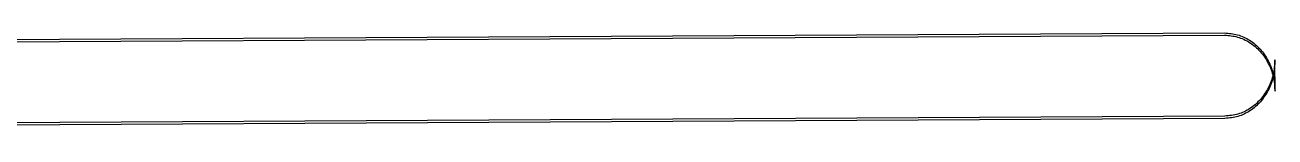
# Model space of a CAD drawing. Extents: x -2460 to 46339, y -15816 to 2995.
# Drawn here: x 3921 to 9669, y -369 to 74 of the extents above; entities that cross this region are included whole.
import ezdxf

# ---------------------------------------------------------------- set-up
doc = ezdxf.new("R2010")
doc.units = 0
doc.layers.add('Layer_1', color=7, linetype='CONTINUOUS')

msp = doc.modelspace()

# ---------------------------------------------------------------- linework, layer by layer
at = {"layer": 'Layer_1', "color": 7}
for points in [[(410.82545, 25.024172), (9436.386963, 74.281426)], [(410.854914, 14.524574), (9436.416427, 63.781829)], [(9668.850451, -183.625114), (9668.117286, -49.284258)], [(9668.879915, -194.124712), (9668.14675, -59.783856)], [(9438.482609, -309.712712), (412.921096, -358.969967)], [(9438.512073, -320.21231), (412.95056, -369.469564)]]:
    msp.add_lwpolyline(points, dxfattribs=at)
for points, knots in [([(9436.386963, 74.281426), (9456.673198, 72.641108), (9497.409464, 69.347228), (9554.137009, 42.083534), (9602.753309, 0.722815), (9639.657431, -53.46933), (9663.943766, -116.251155), (9667.203044, -161.004483), (9668.850451, -183.625114)], [0, 0, 0, 0, 60.617354, 121.724147, 185.033068, 250.249224, 316.513572, 384.238775, 384.238775, 384.238775, 384.238775]), ([(9436.416427, 63.781829), (9456.702662, 62.141511), (9497.438928, 58.84763), (9554.166473, 31.583937), (9602.782773, -9.776782), (9639.686895, -63.968928), (9663.97323, -126.750752), (9667.232508, -171.504081), (9668.879915, -194.124712)], [0, 0, 0, 0, 60.617354, 121.724147, 185.033068, 250.249224, 316.513572, 384.238775, 384.238775, 384.238775, 384.238775]), ([(9668.117286, -49.284258), (9666.716874, -71.921523), (9663.946258, -116.70776), (9640.346612, -179.750923), (9604.036177, -234.342639), (9555.874212, -276.231528), (9499.447621, -304.112763), (9458.749732, -307.851073), (9438.482609, -309.712712)], [0, 0, 0, 0, 67.725203, 133.989552, 199.20571, 262.514633, 323.621428, 384.238783, 384.238783, 384.238783, 384.238783]), ([(9668.14675, -59.783856), (9666.746338, -82.421121), (9663.975722, -127.207358), (9640.376076, -190.250521), (9604.065641, -244.842237), (9555.903676, -286.731126), (9499.477085, -314.612361), (9458.779196, -318.350671), (9438.512073, -320.21231)], [0, 0, 0, 0, 67.725203, 133.989552, 199.20571, 262.514633, 323.621428, 384.238783, 384.238783, 384.238783, 384.238783])]:
    msp.add_open_spline(points, degree=3, knots=knots, dxfattribs=at)

doc.saveas('drawing.dxf')
